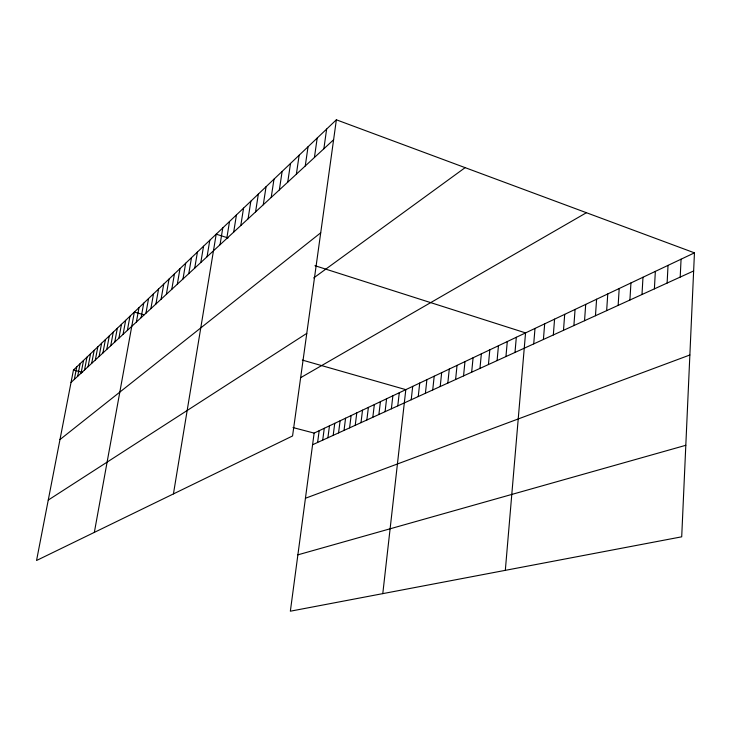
<?xml version="1.0" encoding="UTF-8"?>
<svg xmlns="http://www.w3.org/2000/svg" width="731" height="731" viewBox="0 0 731 731"><rect width="100%" height="100%" fill="white"/><g stroke="black" fill="none" stroke-linecap="round" stroke-linejoin="round"><path stroke-width="1.1" d="M694.45 252.853L681.703 536.819L290.353 611.198L314.138 433.099L694.45 252.853L336.37 119.802L73.447 370.023L36.55 560.494L292.564 435.959L336.37 119.802M680.205 277.086L681.064 259.194M667.12 283.052L668.033 265.371M654.391 288.864L655.341 271.384M641.992 294.511L642.988 277.241M629.912 300.021L630.944 282.952M618.143 305.394L619.203 288.517M606.657 310.629L607.763 293.935M595.463 315.737L596.597 299.226M584.544 320.717L585.705 304.388M573.89 325.578L575.078 309.423M563.491 330.321L564.697 314.348M553.33 334.953L554.573 319.145M543.407 339.476L544.677 323.833M533.721 343.89L535.001 328.42M505.322 570.344L525.552 332.897L314.942 265.682M514.99 352.433L516.314 337.274M505.943 356.564L507.287 341.56M497.089 360.602L498.451 345.745M488.436 364.55L489.807 349.838M479.965 368.415L481.354 353.85M471.669 372.189L473.076 357.77M463.555 375.889L464.971 361.607M455.605 379.517L457.039 365.372M447.829 383.062L449.273 369.054M440.208 386.544L441.661 372.664M432.734 389.952L434.196 376.2M425.415 393.287L426.886 379.663M418.242 396.558L419.722 383.053M411.215 399.766L412.704 386.388M382.788 593.627L405.815 389.65L302.332 360.081M397.783 405.888L399.281 392.739M391.368 408.812L392.876 395.782M385.073 411.69L386.589 398.76M372.819 417.273L374.345 404.563M378.886 414.504L380.412 401.694M366.852 419.996L368.387 407.386M360.995 422.664L362.53 410.164M349.582 427.873L351.127 415.564M355.239 425.296L356.783 412.887M344.027 430.404L345.571 418.205M338.563 432.898L340.107 420.791M327.908 437.759L329.462 425.835M333.19 435.347L334.743 423.331M322.718 440.126L324.272 428.293M317.61 442.456L319.164 430.714M323.86 148.777L326.638 129.067M314.421 157.512L317.199 138.049M305.256 165.974L308.043 146.767M296.366 174.197L299.153 155.219M287.731 182.174L290.518 163.442M279.352 189.923L282.129 171.419M271.201 197.452L273.988 179.177M263.279 204.771L266.057 186.716M255.576 211.889L258.354 194.053M248.083 218.816L250.852 201.189M240.791 225.559L243.551 208.134M233.682 232.129L236.451 214.896M226.765 238.516L229.525 221.484M220.031 244.748L222.781 227.908M207.056 256.736L209.797 240.271M173.439 493.9L216.202 234.167L228.054 237.95M200.815 262.502L203.538 246.219M194.72 268.131L197.443 252.021M182.978 278.995L185.674 263.224M188.781 273.632L191.485 257.687M177.313 284.231L180 268.624M166.366 294.337L169.035 279.05M171.776 289.339L174.453 273.897M161.085 299.226L163.744 284.094M150.878 308.665L153.51 293.835M155.922 303.995L158.572 289.019M141.11 317.683L143.724 303.146M145.935 313.224L148.557 298.54M94.345 532.378L134.349 312.073L144.007 314.833M136.377 322.051L138.981 307.66M123.091 334.332L125.659 320.333M127.386 330.375L129.963 316.249M114.776 342.026L117.316 328.274M118.897 338.215L121.447 324.345M106.781 349.409L109.303 335.904M110.737 345.754L113.268 332.13M99.087 356.518L101.591 343.25M102.897 353L105.41 339.613M91.686 363.362L94.162 350.313M95.35 359.972L97.835 346.814M81.086 373.166L83.526 360.438M84.549 369.959L87.007 357.121M88.085 366.688L90.553 353.749M74.334 379.407L76.746 366.889M77.678 376.31L80.108 363.691M71.044 382.441L333.601 139.776M59.979 439.559L320.717 232.796M313.7 277.935L465.135 167.646M48.255 500.068L306.773 333.373M300.478 377.79L586.426 212.712M312.585 444.75L693.637 270.963M305.439 498.259L689.863 354.992M297.882 554.838L685.806 445.298M73.447 370.023L82.621 372.426M293.012 427.562L314.138 433.099"/></g></svg>
